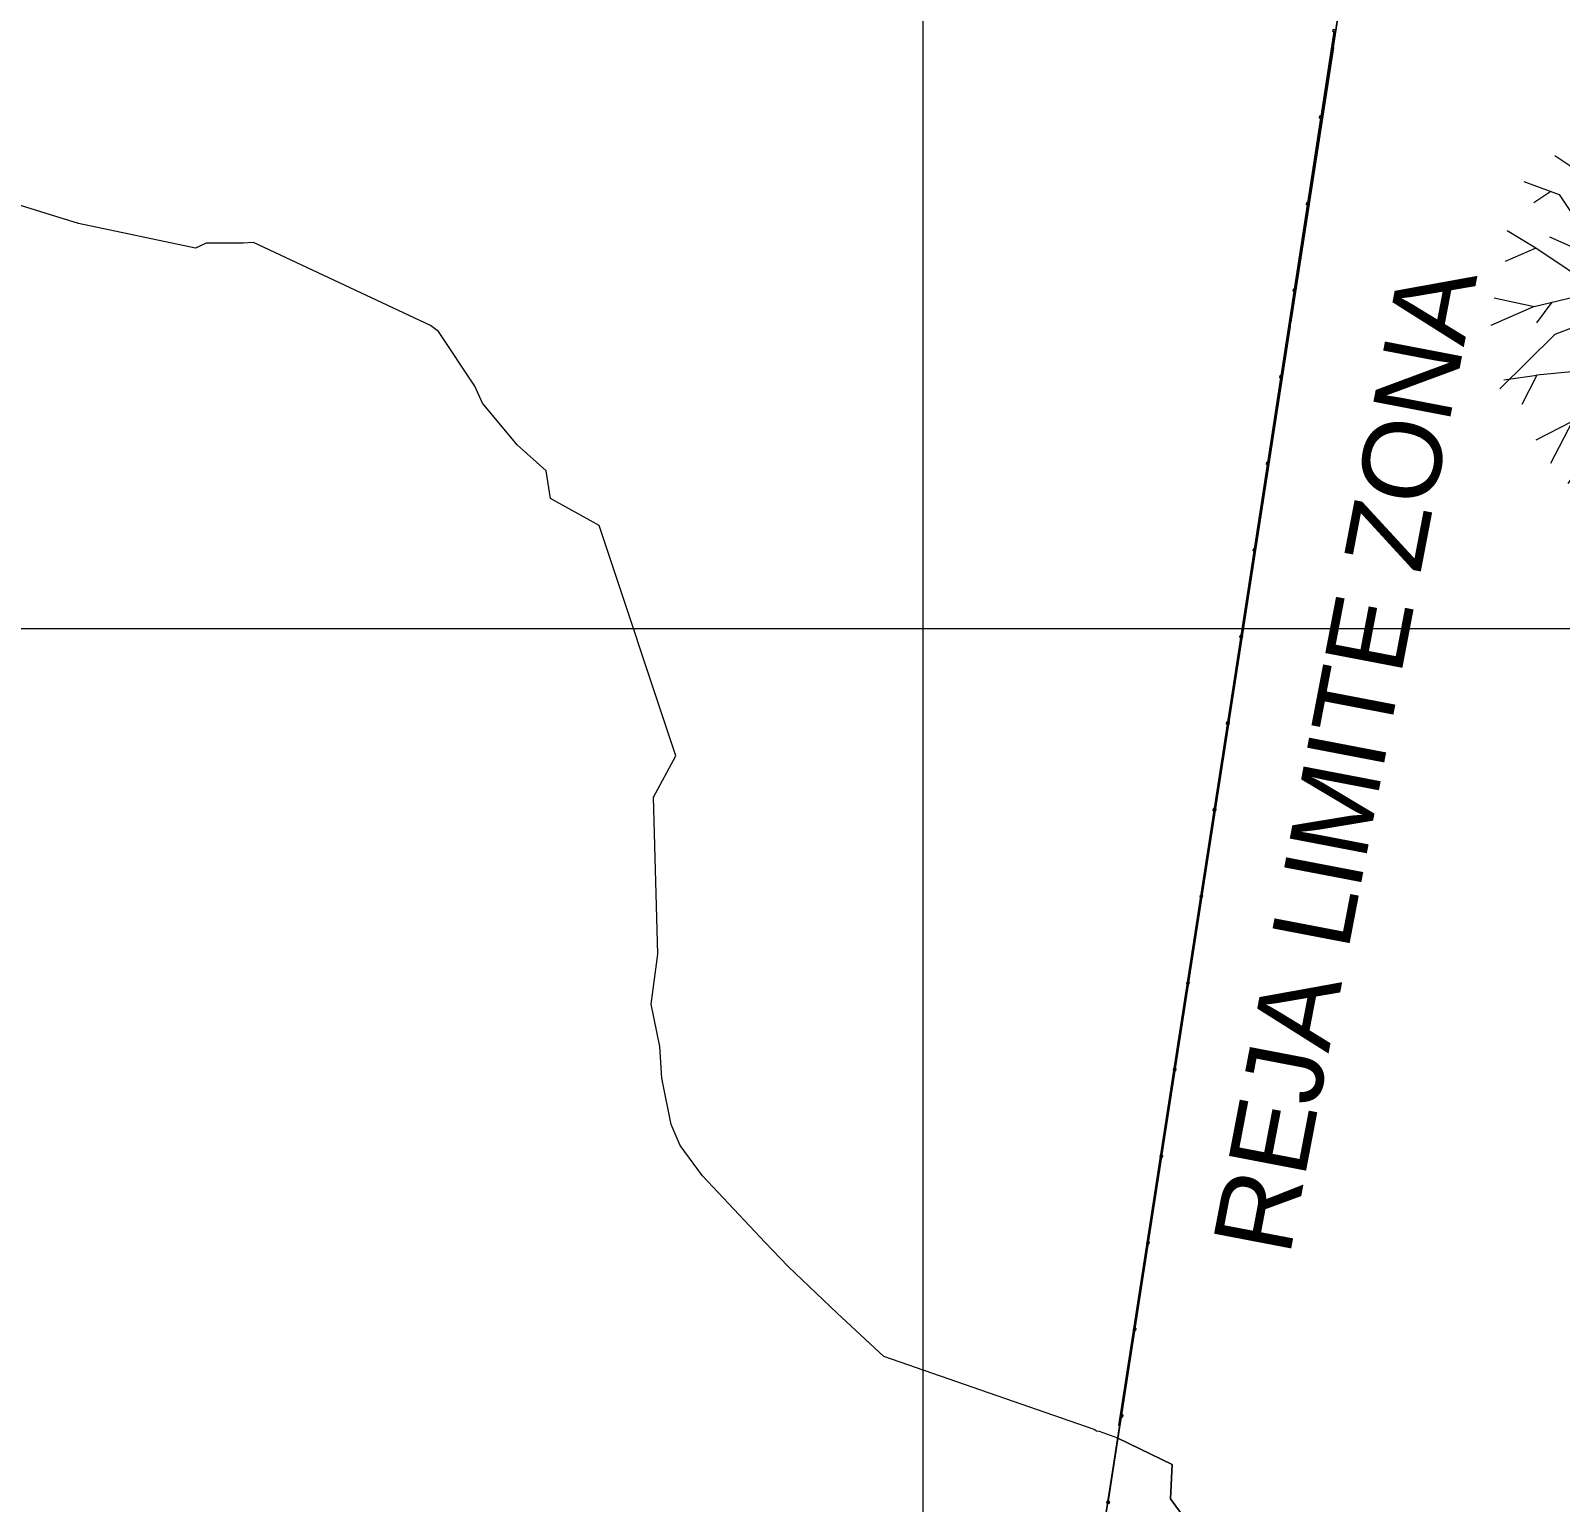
# Model space of a CAD drawing. Header units: metres. Extents: x -207 to 292, y -187 to 169.
# Drawn here: x 129.37 to 164.31, y -101.03 to -67.42 of the extents above; entities that cross this region are included whole.
import ezdxf

# ---------------------------------------------------------------- set-up
doc = ezdxf.new("R2010")
doc.units = ezdxf.units.M
doc.linetypes.add('IMPORT-IMPORT-LÍMITE2 _2_', pattern=[36.83, 6.35, -2.54, 0, -2.54, 25.4, 0, 0, 0])
for name, color, linetype, lineweight in [('A-GLAZ-CWMG', 7, 'Continuous', 9), ('arboles y arbustos', 7, 'Continuous', 9), ('C-TOPO', 7, 'Continuous', 9), ('C-TOPO-MAJR', 7, 'Continuous', 35), ('grilla', 7, 'Continuous', 9), ('linea propiedad', 7, 'IMPORT-IMPORT-LÍMITE2 _2_', 35)]:
    doc.layers.add(name, color=color, linetype=linetype, lineweight=lineweight)
doc.layers.add('PR10-ARQ-PL-001-Emplazamiento-C-1_dwg', color=7, linetype='Continuous', lineweight=9, true_color=0x767676)
doc.layers.add('TEXTO', color=5, linetype='Continuous', lineweight=9, true_color=0x0000ff)
doc.styles.add('Arial', font='arial.ttf', dxfattribs={"height": 1.792988})

# ---------------------------------------------------------------- blocks, each defined once
blk = doc.blocks.new('PR10-ARQ-PL-001-Emplazamiento-C-1_dwg_Circular Mullion - 5mm-517344-PLANTA EMPLAZAMIENTO-674655-PLANTA EMPLAZAMIENTO ACTUALIZADO')
at = {"layer": 'A-GLAZ-CWMG', "flags": 128}
for points in [[(-84.442, 139.656), (-83.711, 141.464), (-83.713, 141.465), (-83.716, 141.466), (-84.446, 139.658), (-84.444, 139.657)], [(-84.444, 139.657), (-83.713, 141.465)]]:
    blk.add_lwpolyline(points, close=True, dxfattribs=at)
blk = doc.blocks.new('PR10-ARQ-PL-001-Emplazamiento-C-1_dwg_Rectangular Mullion - 50 x 50 mm-517346-PLANTA EMPLAZAMIENTO-674657-PLANTA EMPLAZAMIENTO ACTUALIZADO')
at = {"layer": 'A-GLAZ-CWMG', "flags": 128}
blk.add_lwpolyline([(0.025, 0.025), (-0.025, 0.025), (-0.025, -0.025), (0.025, -0.025)], close=True, dxfattribs=at)
blk = doc.blocks.new('PR10-ARQ-PL-001-Emplazamiento-C-1_dwg_Rectangular Mullion - 50 x 50 mm-517357-PLANTA EMPLAZAMIENTO-674659-PLANTA EMPLAZAMIENTO ACTUALIZADO')
at = {"layer": 'A-GLAZ-CWMG', "flags": 128}
blk.add_lwpolyline([(0.025, 0.025), (0.025, -0.025), (-0.025, -0.025), (-0.025, 0.025)], close=True, dxfattribs=at)
blk = doc.blocks.new('PR10-ARQ-PL-001-Emplazamiento-C-1_dwg_PR10-ARQ-PL-001-Emplazamiento-WIP-A_dwg_arbolito2-671575-PLANTA EMPLAZAMIENTO-674710-PLANTA EMPLAZAMIENTO ACTUALIZADO')
at = {"layer": 'arboles y arbustos'}
for p, q in [((79, 3660), (-283, 4264)), ((-1368, 3061), (-1929, 3801)), ((1704, 3199), (1704, 2495)), ((3531, 3446), (3194, 2410)), ((1878, 2746), (565, 895)), ((-3295, 2076), (-3678, 1817)), ((-2547, 1888), (-1721, 1960)), ((2336, 1620), (1807, 496)), ((76, 1135), (516, 326)), ((-3637, 777), (-4331, 473)), ((-1609, 271), (-2183, 115)), ((2821, 188), (1534, 261)), ((-3676, -555), (-4665, -988)), ((-3269, -458), (-3616, -929)), ((3068, -911), (4732, -361)), ((5457, -647), (4542, -746)), ((-2140, -787), (-2280, -1329)), ((-716, -1292), (-1676, -1292)), ((4413, -1655), (5341, -1707)), ((1739, -1838), (3454, -2164)), ((-4369, -2226), (-3610, -2120)), ((6, -2283), (211, -3139)), ((-2328, -2920), (-1527, -2458)), ((-2796, -3175), (-3300, -4141)), ((-2023, -3367), (-2208, -5117)), ((-482, -4668), (-87, -4026)), ((3034, -3854), (4001, -4335)), ((-1156, -4443), (-1342, -5303)), ((1114, -4886), (1071, -5652))]:
    blk.add_line(p, q, dxfattribs=at)
at = {"layer": 'arboles y arbustos', "flags": 128}
for points in [[(1385, 3388), (661, 2007), (79, 3660), (221, 4243)], [(-2560, 2465), (-1063, 1554), (-1368, 3061), (-1401, 4150)], [(1322, 3974), (1385, 3388), (1728, 3690)], [(2623, 4059), (1878, 2746), (3390, 3652)], [(-3197, 2891), (-2560, 2465), (-2576, 3223)], [(-589, 2897), (-531, 2106), (-968, 2495)], [(4172, 1505), (2480, 1049), (3194, 2410), (3940, 2964)], [(-3908, 2302), (-3099, 2004), (-2078, 473)], [(-1063, 1554), (-433, 633), (-531, 2106)], [(2480, 1049), (433, -633), (661, 2007)], [(4449, 1960), (3842, 1426), (4838, 1183)], [(-4583, -358), (-3676, -555), (-2181, -197), (-3637, 777), (-4292, 1176)], [(-2181, -197), (433, -633), (-3312, 1026)], [(5254, 901), (4577, 540), (5249, 185)], [(-1866, -1951), (433, -633), (-433, 633)], [(4577, 540), (3067, -348), (433, -633), (2646, -2675)], [(3067, -348), (4539, -791), (5502, -1281)], [(-1080, -381), (-3199, -1193), (-4453, -2432)], [(-230, -3198), (433, -633), (1795, -2906)], [(997, -2297), (433, -633), (3068, -911), (4413, -1655), (5264, -2335)], [(-898, -1396), (-2023, -3367), (-2901, -4596)], [(-3623, -3597), (-2796, -3175), (-1866, -1951), (-3610, -2120), (-3954, -2795)], [(757, -2895), (997, -2297), (1284, -3142)], [(4224, -2938), (2646, -2675), (3965, -3695)], [(2305, -4291), (1284, -3142), (1114, -4886), (1710, -5354)], [(1996, -4647), (1795, -2906), (3034, -3854), (3507, -4643)], [(-1963, -5161), (-1156, -4443), (-230, -3198), (68, -4925)], [(2561, -5184), (2305, -4291), (3157, -4971)]]:
    blk.add_lwpolyline(points, dxfattribs=at)
blk = doc.blocks.new('PR10-ARQ-PL-001-Emplazamiento-C-1_dwg-674643-PLANTA EMPLAZAMIENTO ACTUALIZADO')
at = {"layer": 'C-TOPO', "flags": 128}
for points in [[(161.119, -54.889), (158.98, -68.693), (158.882, -69.321), (158.462, -72.037), (157.724, -76.797), (157.711, -76.877), (157.695, -76.986), (157.36, -79.144), (157.338, -79.29), (156.717, -83.293), (156.637, -83.808), (156.149, -86.962), (155.893, -88.614), (155.852, -88.874), (155.444, -91.509), (155.444, -91.511), (155.128, -93.551), (154.881, -95.144), (154.81, -95.598), (154.084, -100.285), (153.813, -102.033)], [(153.813, -102.033), (154.084, -100.285), (154.81, -95.598), (154.881, -95.144), (155.128, -93.551), (155.444, -91.511), (155.444, -91.509), (155.852, -88.874), (155.893, -88.614), (156.149, -86.962), (156.637, -83.808), (156.717, -83.293), (157.338, -79.29), (157.36, -79.144), (157.695, -76.986), (157.711, -76.877), (157.724, -76.797), (158.462, -72.037), (158.882, -69.321), (158.98, -68.693), (161.119, -54.889)]]:
    blk.add_lwpolyline(points, dxfattribs=at)
at = {"layer": 'C-TOPO-MAJR', "color": 1, "lineweight": 9, "true_color": 0xff0000, "flags": 128}
blk.add_lwpolyline([(156.83, -102.911), (155.398, -100.948), (155.436, -100.163), (154.196, -99.563), (153.777, -99.411), (153.715, -99.402), (153.658, -99.364), (148.853, -97.696), (147.787, -96.707), (146.668, -95.64), (146.143, -95.097), (144.711, -93.577), (144.204, -92.88), (143.999, -92.399), (143.786, -91.344), (143.735, -90.622), (143.543, -89.652), (143.695, -88.51), (143.595, -84.93), (144.102, -83.981), (142.354, -78.726), (141.239, -78.105), (141.145, -77.476), (140.48, -76.884), (139.692, -75.931), (139.517, -75.546), (138.686, -74.291), (138.504, -74.16), (134.462, -72.264), (134.224, -72.28), (133.38, -72.275), (133.137, -72.394), (130.464, -71.827), (128.719, -71.29)], dxfattribs=at)
at = {"layer": 'grilla'}
for p, q in [((149.742, 166.258), (149.742, -186.737)), ((240.531, -81.082), (-203.992, -81.082))]:
    blk.add_line(p, q, dxfattribs=at)
at = {"layer": 'linea propiedad', "flags": 128}
blk.add_lwpolyline([(-54.042, -143.793), (-38.598, -151.641), (-10.751, -156.968), (44.566, -149.053), (79.439, -137.61), (80.625, -135.045), (148.868, -121.367), (151.509, -116.902), (163.851, -37.257), (170.315, -18.175), (141.974, -4.208)], dxfattribs=at)
at = {"extrusion": (0, 0, -1), "rotation": 98.73288461080956}
for name, p in [('PR10-ARQ-PL-001-Emplazamiento-C-1_dwg_Rectangular Mullion - 50 x 50 mm-517346-PLANTA EMPLAZAMIENTO-674657-PLANTA EMPLAZAMIENTO ACTUALIZADO', (-159.14, -67.424)), ('PR10-ARQ-PL-001-Emplazamiento-C-1_dwg_Rectangular Mullion - 50 x 50 mm-517357-PLANTA EMPLAZAMIENTO-674659-PLANTA EMPLAZAMIENTO ACTUALIZADO', (-159.14, -67.424)), ('PR10-ARQ-PL-001-Emplazamiento-C-1_dwg_Rectangular Mullion - 50 x 50 mm-517346-PLANTA EMPLAZAMIENTO-674657-PLANTA EMPLAZAMIENTO ACTUALIZADO', (-158.836, -69.401)), ('PR10-ARQ-PL-001-Emplazamiento-C-1_dwg_Rectangular Mullion - 50 x 50 mm-517357-PLANTA EMPLAZAMIENTO-674659-PLANTA EMPLAZAMIENTO ACTUALIZADO', (-158.836, -69.401)), ('PR10-ARQ-PL-001-Emplazamiento-C-1_dwg_Rectangular Mullion - 50 x 50 mm-517346-PLANTA EMPLAZAMIENTO-674657-PLANTA EMPLAZAMIENTO ACTUALIZADO', (-158.533, -71.378)), ('PR10-ARQ-PL-001-Emplazamiento-C-1_dwg_Rectangular Mullion - 50 x 50 mm-517357-PLANTA EMPLAZAMIENTO-674659-PLANTA EMPLAZAMIENTO ACTUALIZADO', (-158.533, -71.378)), ('PR10-ARQ-PL-001-Emplazamiento-C-1_dwg_Rectangular Mullion - 50 x 50 mm-517346-PLANTA EMPLAZAMIENTO-674657-PLANTA EMPLAZAMIENTO ACTUALIZADO', (-158.229, -73.354)), ('PR10-ARQ-PL-001-Emplazamiento-C-1_dwg_Rectangular Mullion - 50 x 50 mm-517357-PLANTA EMPLAZAMIENTO-674659-PLANTA EMPLAZAMIENTO ACTUALIZADO', (-158.229, -73.354)), ('PR10-ARQ-PL-001-Emplazamiento-C-1_dwg_Rectangular Mullion - 50 x 50 mm-517346-PLANTA EMPLAZAMIENTO-674657-PLANTA EMPLAZAMIENTO ACTUALIZADO', (-157.926, -75.331)), ('PR10-ARQ-PL-001-Emplazamiento-C-1_dwg_Rectangular Mullion - 50 x 50 mm-517357-PLANTA EMPLAZAMIENTO-674659-PLANTA EMPLAZAMIENTO ACTUALIZADO', (-157.926, -75.331)), ('PR10-ARQ-PL-001-Emplazamiento-C-1_dwg_Rectangular Mullion - 50 x 50 mm-517346-PLANTA EMPLAZAMIENTO-674657-PLANTA EMPLAZAMIENTO ACTUALIZADO', (-157.622, -77.308)), ('PR10-ARQ-PL-001-Emplazamiento-C-1_dwg_Rectangular Mullion - 50 x 50 mm-517357-PLANTA EMPLAZAMIENTO-674659-PLANTA EMPLAZAMIENTO ACTUALIZADO', (-157.622, -77.308)), ('PR10-ARQ-PL-001-Emplazamiento-C-1_dwg_Rectangular Mullion - 50 x 50 mm-517346-PLANTA EMPLAZAMIENTO-674657-PLANTA EMPLAZAMIENTO ACTUALIZADO', (-157.318, -79.285)), ('PR10-ARQ-PL-001-Emplazamiento-C-1_dwg_Rectangular Mullion - 50 x 50 mm-517357-PLANTA EMPLAZAMIENTO-674659-PLANTA EMPLAZAMIENTO ACTUALIZADO', (-157.318, -79.285)), ('PR10-ARQ-PL-001-Emplazamiento-C-1_dwg_Rectangular Mullion - 50 x 50 mm-517346-PLANTA EMPLAZAMIENTO-674657-PLANTA EMPLAZAMIENTO ACTUALIZADO', (-157.015, -81.262)), ('PR10-ARQ-PL-001-Emplazamiento-C-1_dwg_Rectangular Mullion - 50 x 50 mm-517357-PLANTA EMPLAZAMIENTO-674659-PLANTA EMPLAZAMIENTO ACTUALIZADO', (-157.015, -81.262)), ('PR10-ARQ-PL-001-Emplazamiento-C-1_dwg_Rectangular Mullion - 50 x 50 mm-517346-PLANTA EMPLAZAMIENTO-674657-PLANTA EMPLAZAMIENTO ACTUALIZADO', (-156.711, -83.238)), ('PR10-ARQ-PL-001-Emplazamiento-C-1_dwg_Rectangular Mullion - 50 x 50 mm-517357-PLANTA EMPLAZAMIENTO-674659-PLANTA EMPLAZAMIENTO ACTUALIZADO', (-156.711, -83.238)), ('PR10-ARQ-PL-001-Emplazamiento-C-1_dwg_Rectangular Mullion - 50 x 50 mm-517346-PLANTA EMPLAZAMIENTO-674657-PLANTA EMPLAZAMIENTO ACTUALIZADO', (-156.407, -85.215)), ('PR10-ARQ-PL-001-Emplazamiento-C-1_dwg_Rectangular Mullion - 50 x 50 mm-517357-PLANTA EMPLAZAMIENTO-674659-PLANTA EMPLAZAMIENTO ACTUALIZADO', (-156.407, -85.215)), ('PR10-ARQ-PL-001-Emplazamiento-C-1_dwg_Rectangular Mullion - 50 x 50 mm-517346-PLANTA EMPLAZAMIENTO-674657-PLANTA EMPLAZAMIENTO ACTUALIZADO', (-156.104, -87.192)), ('PR10-ARQ-PL-001-Emplazamiento-C-1_dwg_Rectangular Mullion - 50 x 50 mm-517357-PLANTA EMPLAZAMIENTO-674659-PLANTA EMPLAZAMIENTO ACTUALIZADO', (-156.104, -87.192)), ('PR10-ARQ-PL-001-Emplazamiento-C-1_dwg_Rectangular Mullion - 50 x 50 mm-517346-PLANTA EMPLAZAMIENTO-674657-PLANTA EMPLAZAMIENTO ACTUALIZADO', (-155.8, -89.169)), ('PR10-ARQ-PL-001-Emplazamiento-C-1_dwg_Rectangular Mullion - 50 x 50 mm-517357-PLANTA EMPLAZAMIENTO-674659-PLANTA EMPLAZAMIENTO ACTUALIZADO', (-155.8, -89.169)), ('PR10-ARQ-PL-001-Emplazamiento-C-1_dwg_Rectangular Mullion - 50 x 50 mm-517346-PLANTA EMPLAZAMIENTO-674657-PLANTA EMPLAZAMIENTO ACTUALIZADO', (-155.496, -91.146)), ('PR10-ARQ-PL-001-Emplazamiento-C-1_dwg_Rectangular Mullion - 50 x 50 mm-517357-PLANTA EMPLAZAMIENTO-674659-PLANTA EMPLAZAMIENTO ACTUALIZADO', (-155.496, -91.146)), ('PR10-ARQ-PL-001-Emplazamiento-C-1_dwg_Rectangular Mullion - 50 x 50 mm-517346-PLANTA EMPLAZAMIENTO-674657-PLANTA EMPLAZAMIENTO ACTUALIZADO', (-155.193, -93.123)), ('PR10-ARQ-PL-001-Emplazamiento-C-1_dwg_Rectangular Mullion - 50 x 50 mm-517357-PLANTA EMPLAZAMIENTO-674659-PLANTA EMPLAZAMIENTO ACTUALIZADO', (-155.193, -93.123)), ('PR10-ARQ-PL-001-Emplazamiento-C-1_dwg_Rectangular Mullion - 50 x 50 mm-517346-PLANTA EMPLAZAMIENTO-674657-PLANTA EMPLAZAMIENTO ACTUALIZADO', (-154.889, -95.099)), ('PR10-ARQ-PL-001-Emplazamiento-C-1_dwg_Rectangular Mullion - 50 x 50 mm-517357-PLANTA EMPLAZAMIENTO-674659-PLANTA EMPLAZAMIENTO ACTUALIZADO', (-154.889, -95.099)), ('PR10-ARQ-PL-001-Emplazamiento-C-1_dwg_Rectangular Mullion - 50 x 50 mm-517346-PLANTA EMPLAZAMIENTO-674657-PLANTA EMPLAZAMIENTO ACTUALIZADO', (-154.585, -97.076)), ('PR10-ARQ-PL-001-Emplazamiento-C-1_dwg_Rectangular Mullion - 50 x 50 mm-517357-PLANTA EMPLAZAMIENTO-674659-PLANTA EMPLAZAMIENTO ACTUALIZADO', (-154.585, -97.076)), ('PR10-ARQ-PL-001-Emplazamiento-C-1_dwg_Rectangular Mullion - 50 x 50 mm-517346-PLANTA EMPLAZAMIENTO-674657-PLANTA EMPLAZAMIENTO ACTUALIZADO', (-154.282, -99.053)), ('PR10-ARQ-PL-001-Emplazamiento-C-1_dwg_Rectangular Mullion - 50 x 50 mm-517357-PLANTA EMPLAZAMIENTO-674659-PLANTA EMPLAZAMIENTO ACTUALIZADO', (-154.282, -99.053)), ('PR10-ARQ-PL-001-Emplazamiento-C-1_dwg_Rectangular Mullion - 50 x 50 mm-517346-PLANTA EMPLAZAMIENTO-674657-PLANTA EMPLAZAMIENTO ACTUALIZADO', (-153.978, -101.03)), ('PR10-ARQ-PL-001-Emplazamiento-C-1_dwg_Rectangular Mullion - 50 x 50 mm-517357-PLANTA EMPLAZAMIENTO-674659-PLANTA EMPLAZAMIENTO ACTUALIZADO', (-153.978, -101.03))]:
    blk.add_blockref(name, p, dxfattribs=at)
for p, rotation in [((44.896, 49.102), 193.2671153891905), ((44.896, 49.102), 193.2671153891905), ((44.896, 49.102), 193.2671153891905), ((44.593, 47.125), 193.2671153891906), ((44.593, 47.125), 193.2671153891907), ((44.593, 47.125), 193.2671153891907), ((44.289, 45.148), 193.2671153891905), ((44.289, 45.148), 193.2671153891903), ((44.289, 45.148), 193.2671153891905), ((43.985, 43.172), 193.2671153891906), ((43.985, 43.172), 193.2671153891906), ((43.985, 43.172), 193.2671153891906), ((43.682, 41.195), 193.2671153891896), ((43.682, 41.195), 193.2671153891897), ((43.682, 41.195), 193.2671153891896), ((43.378, 39.218), 193.2671153891906), ((43.378, 39.218), 193.2671153891906), ((43.378, 39.218), 193.2671153891906), ((43.074, 37.241), 193.2671153891905), ((43.074, 37.241), 193.2671153891905), ((43.074, 37.241), 193.2671153891905), ((42.771, 35.264), 193.2671153891906), ((42.771, 35.264), 193.2671153891906), ((42.771, 35.264), 193.2671153891906), ((42.467, 33.287), 193.2671153891905), ((42.467, 33.287), 193.2671153891905), ((42.467, 33.287), 193.2671153891906), ((42.163, 31.311), 193.2671153891906), ((42.163, 31.311), 193.2671153891906), ((42.163, 31.311), 193.2671153891906), ((41.86, 29.334), 193.26711538919), ((41.86, 29.334), 193.26711538919), ((41.86, 29.334), 193.26711538919), ((41.556, 27.357), 193.2671153891902), ((41.556, 27.357), 193.2671153891902), ((41.556, 27.357), 193.2671153891902), ((41.252, 25.38), 193.2671153891905), ((41.252, 25.38), 193.2671153891905), ((41.252, 25.38), 193.2671153891905), ((40.949, 23.403), 193.2671153891906), ((40.949, 23.403), 193.2671153891906), ((40.949, 23.403), 193.2671153891906), ((40.645, 21.427), 193.26711538919), ((40.645, 21.427), 193.26711538919), ((40.645, 21.427), 193.26711538919), ((40.341, 19.45), 193.2671153891906), ((40.341, 19.45), 193.2671153891905), ((40.341, 19.45), 193.2671153891905), ((40.038, 17.473), 193.2671153891906), ((40.038, 17.473), 193.2671153891906), ((40.038, 17.473), 193.2671153891906)]:
    blk.add_blockref('PR10-ARQ-PL-001-Emplazamiento-C-1_dwg_Circular Mullion - 5mm-517344-PLANTA EMPLAZAMIENTO-674655-PLANTA EMPLAZAMIENTO ACTUALIZADO', p, dxfattribs=dict(rotation=rotation))
at = {"xscale": 0.001, "yscale": 0.001, "zscale": 0.001}
blk.add_blockref('PR10-ARQ-PL-001-Emplazamiento-C-1_dwg_PR10-ARQ-PL-001-Emplazamiento-WIP-A_dwg_arbolito2-671575-PLANTA EMPLAZAMIENTO-674710-PLANTA EMPLAZAMIENTO ACTUALIZADO', (167.38, -73.17), dxfattribs=at)
at = {"layer": 'TEXTO', "insert": (156.359, -95.096), "char_height": 1.79299, "width": 24.69657, "attachment_point": 1, "rotation": 79.1579, "line_spacing_factor": 0.941778, "style": 'Arial'}
blk.add_mtext('REJA LIMITE ZONA', dxfattribs=at)
blk = doc.blocks.new('Circular Mullion - 5mm-517344-PLANTA EMPLAZAMIENTO ACTUALIZADO')
at = {"layer": 'A-GLAZ-CWMG'}
for p, q in [((-83.716, 141.466), (-84.446, 139.658)), ((-84.444, 139.657), (-83.713, 141.465)), ((-83.713, 141.465), (-84.444, 139.657)), ((-84.442, 139.656), (-83.711, 141.464)), ((-83.713, 141.465), (-83.716, 141.466)), ((-83.711, 141.464), (-83.713, 141.465)), ((-84.446, 139.658), (-84.444, 139.657)), ((-84.444, 139.657), (-84.442, 139.656))]:
    blk.add_line(p, q, dxfattribs=at)
blk = doc.blocks.new('Rectangular Mullion - 50 x 50 mm-517346-PLANTA EMPLAZAMIENTO ACTUALIZADO')
at = {"layer": 'A-GLAZ-CWMG'}
for p, q in [((0.025, 0.025), (-0.025, 0.025)), ((-0.025, 0.025), (-0.025, -0.025)), ((0.025, -0.025), (0.025, 0.025)), ((-0.025, -0.025), (0.025, -0.025))]:
    blk.add_line(p, q, dxfattribs=at)
blk = doc.blocks.new('Rectangular Mullion - 50 x 50 mm-517357-PLANTA EMPLAZAMIENTO ACTUALIZADO')
at = {"layer": 'A-GLAZ-CWMG'}
for p, q in [((-0.025, -0.025), (-0.025, 0.025)), ((-0.025, 0.025), (0.025, 0.025)), ((0.025, 0.025), (0.025, -0.025)), ((0.025, -0.025), (-0.025, -0.025))]:
    blk.add_line(p, q, dxfattribs=at)

msp = doc.modelspace()

# ---------------------------------------------------------------- linework, layer by layer
at = {"layer": 'C-TOPO'}
for p, q in [((161.119, -54.889), (158.98, -68.693)), ((158.98, -68.693), (161.119, -54.889)), ((158.98, -68.693), (158.882, -69.321)), ((158.882, -69.321), (158.98, -68.693)), ((158.882, -69.321), (158.462, -72.037)), ((158.462, -72.037), (158.882, -69.321)), ((158.462, -72.037), (157.724, -76.797)), ((157.724, -76.797), (158.462, -72.037)), ((157.724, -76.797), (157.711, -76.877)), ((157.711, -76.877), (157.724, -76.797)), ((157.695, -76.986), (157.36, -79.144)), ((157.36, -79.144), (157.695, -76.986)), ((157.711, -76.877), (157.695, -76.986)), ((157.695, -76.986), (157.711, -76.877)), ((157.338, -79.29), (156.717, -83.293)), ((156.717, -83.293), (157.338, -79.29)), ((157.36, -79.144), (157.338, -79.29)), ((157.338, -79.29), (157.36, -79.144)), ((156.717, -83.293), (156.637, -83.808)), ((156.637, -83.808), (156.717, -83.293)), ((156.637, -83.808), (156.149, -86.962)), ((156.149, -86.962), (156.637, -83.808)), ((156.149, -86.962), (155.893, -88.614)), ((155.893, -88.614), (156.149, -86.962)), ((155.893, -88.614), (155.852, -88.874)), ((155.852, -88.874), (155.893, -88.614)), ((155.852, -88.874), (155.444, -91.509)), ((155.444, -91.509), (155.852, -88.874)), ((155.444, -91.511), (155.128, -93.551)), ((155.128, -93.551), (155.444, -91.511)), ((155.444, -91.509), (155.444, -91.511)), ((155.444, -91.511), (155.444, -91.509)), ((155.128, -93.551), (154.881, -95.144)), ((154.881, -95.144), (155.128, -93.551)), ((154.881, -95.144), (154.81, -95.598)), ((154.81, -95.598), (154.881, -95.144)), ((154.81, -95.598), (154.084, -100.285)), ((154.084, -100.285), (154.81, -95.598)), ((154.084, -100.285), (153.813, -102.033)), ((153.813, -102.033), (154.084, -100.285))]:
    msp.add_line(p, q, dxfattribs=at)
at = {"layer": 'C-TOPO-MAJR', "color": 1, "lineweight": 9, "true_color": 0xff0000, "flags": 128}
for points in [[(154.196, -99.563), (153.777, -99.411), (153.715, -99.402), (153.658, -99.364), (148.853, -97.696), (147.787, -96.707), (146.668, -95.64), (146.143, -95.097), (144.711, -93.577), (144.204, -92.88), (143.999, -92.399), (143.786, -91.344), (143.735, -90.622), (143.543, -89.652), (143.695, -88.51), (143.595, -84.93), (144.102, -83.981), (142.354, -78.726), (141.239, -78.105), (141.145, -77.476), (140.48, -76.884), (139.692, -75.931), (139.517, -75.546), (138.686, -74.291), (138.504, -74.16), (134.462, -72.264), (134.224, -72.28), (133.38, -72.275), (133.137, -72.394), (130.464, -71.827), (128.719, -71.29)], [(154.196, -99.563), (155.436, -100.163), (155.398, -100.948), (156.83, -102.911)]]:
    msp.add_lwpolyline(points, dxfattribs=at)

# ---------------------------------------------------------------- block references
at = {"layer": 'A-GLAZ-CWMG', "extrusion": (0, 0, -1), "rotation": 98.73288461080956}
for name, p in [('Rectangular Mullion - 50 x 50 mm-517346-PLANTA EMPLAZAMIENTO ACTUALIZADO', (-159.14, -67.424)), ('Rectangular Mullion - 50 x 50 mm-517357-PLANTA EMPLAZAMIENTO ACTUALIZADO', (-159.14, -67.424)), ('Rectangular Mullion - 50 x 50 mm-517346-PLANTA EMPLAZAMIENTO ACTUALIZADO', (-158.836, -69.401)), ('Rectangular Mullion - 50 x 50 mm-517357-PLANTA EMPLAZAMIENTO ACTUALIZADO', (-158.836, -69.401)), ('Rectangular Mullion - 50 x 50 mm-517346-PLANTA EMPLAZAMIENTO ACTUALIZADO', (-158.533, -71.378)), ('Rectangular Mullion - 50 x 50 mm-517357-PLANTA EMPLAZAMIENTO ACTUALIZADO', (-158.533, -71.378)), ('Rectangular Mullion - 50 x 50 mm-517346-PLANTA EMPLAZAMIENTO ACTUALIZADO', (-158.229, -73.354)), ('Rectangular Mullion - 50 x 50 mm-517357-PLANTA EMPLAZAMIENTO ACTUALIZADO', (-158.229, -73.354)), ('Rectangular Mullion - 50 x 50 mm-517346-PLANTA EMPLAZAMIENTO ACTUALIZADO', (-157.926, -75.331)), ('Rectangular Mullion - 50 x 50 mm-517357-PLANTA EMPLAZAMIENTO ACTUALIZADO', (-157.926, -75.331)), ('Rectangular Mullion - 50 x 50 mm-517346-PLANTA EMPLAZAMIENTO ACTUALIZADO', (-157.622, -77.308)), ('Rectangular Mullion - 50 x 50 mm-517357-PLANTA EMPLAZAMIENTO ACTUALIZADO', (-157.622, -77.308)), ('Rectangular Mullion - 50 x 50 mm-517346-PLANTA EMPLAZAMIENTO ACTUALIZADO', (-157.318, -79.285)), ('Rectangular Mullion - 50 x 50 mm-517357-PLANTA EMPLAZAMIENTO ACTUALIZADO', (-157.318, -79.285)), ('Rectangular Mullion - 50 x 50 mm-517346-PLANTA EMPLAZAMIENTO ACTUALIZADO', (-157.015, -81.262)), ('Rectangular Mullion - 50 x 50 mm-517357-PLANTA EMPLAZAMIENTO ACTUALIZADO', (-157.015, -81.262)), ('Rectangular Mullion - 50 x 50 mm-517346-PLANTA EMPLAZAMIENTO ACTUALIZADO', (-156.711, -83.238)), ('Rectangular Mullion - 50 x 50 mm-517357-PLANTA EMPLAZAMIENTO ACTUALIZADO', (-156.711, -83.238)), ('Rectangular Mullion - 50 x 50 mm-517346-PLANTA EMPLAZAMIENTO ACTUALIZADO', (-156.407, -85.215)), ('Rectangular Mullion - 50 x 50 mm-517357-PLANTA EMPLAZAMIENTO ACTUALIZADO', (-156.407, -85.215)), ('Rectangular Mullion - 50 x 50 mm-517346-PLANTA EMPLAZAMIENTO ACTUALIZADO', (-156.104, -87.192)), ('Rectangular Mullion - 50 x 50 mm-517357-PLANTA EMPLAZAMIENTO ACTUALIZADO', (-156.104, -87.192)), ('Rectangular Mullion - 50 x 50 mm-517346-PLANTA EMPLAZAMIENTO ACTUALIZADO', (-155.8, -89.169)), ('Rectangular Mullion - 50 x 50 mm-517357-PLANTA EMPLAZAMIENTO ACTUALIZADO', (-155.8, -89.169)), ('Rectangular Mullion - 50 x 50 mm-517346-PLANTA EMPLAZAMIENTO ACTUALIZADO', (-155.496, -91.146)), ('Rectangular Mullion - 50 x 50 mm-517357-PLANTA EMPLAZAMIENTO ACTUALIZADO', (-155.496, -91.146)), ('Rectangular Mullion - 50 x 50 mm-517346-PLANTA EMPLAZAMIENTO ACTUALIZADO', (-155.193, -93.123)), ('Rectangular Mullion - 50 x 50 mm-517357-PLANTA EMPLAZAMIENTO ACTUALIZADO', (-155.193, -93.123)), ('Rectangular Mullion - 50 x 50 mm-517346-PLANTA EMPLAZAMIENTO ACTUALIZADO', (-154.889, -95.099)), ('Rectangular Mullion - 50 x 50 mm-517357-PLANTA EMPLAZAMIENTO ACTUALIZADO', (-154.889, -95.099)), ('Rectangular Mullion - 50 x 50 mm-517346-PLANTA EMPLAZAMIENTO ACTUALIZADO', (-154.585, -97.076)), ('Rectangular Mullion - 50 x 50 mm-517357-PLANTA EMPLAZAMIENTO ACTUALIZADO', (-154.585, -97.076)), ('Rectangular Mullion - 50 x 50 mm-517346-PLANTA EMPLAZAMIENTO ACTUALIZADO', (-154.282, -99.053)), ('Rectangular Mullion - 50 x 50 mm-517357-PLANTA EMPLAZAMIENTO ACTUALIZADO', (-154.282, -99.053)), ('Rectangular Mullion - 50 x 50 mm-517346-PLANTA EMPLAZAMIENTO ACTUALIZADO', (-153.978, -101.03)), ('Rectangular Mullion - 50 x 50 mm-517357-PLANTA EMPLAZAMIENTO ACTUALIZADO', (-153.978, -101.03))]:
    msp.add_blockref(name, p, dxfattribs=at)
at = {"layer": 'A-GLAZ-CWMG'}
for p, rotation in [((44.896, 49.102), 193.2671153891905), ((44.896, 49.102), 193.2671153891905), ((44.896, 49.102), 193.2671153891905), ((44.593, 47.125), 193.2671153891907), ((44.593, 47.125), 193.2671153891907), ((44.593, 47.125), 193.2671153891907), ((44.289, 45.148), 193.2671153891905), ((44.289, 45.148), 193.2671153891904), ((44.289, 45.148), 193.2671153891905), ((43.985, 43.172), 193.2671153891906), ((43.985, 43.172), 193.2671153891906), ((43.985, 43.172), 193.2671153891906), ((43.682, 41.195), 193.2671153891896), ((43.682, 41.195), 193.2671153891897), ((43.682, 41.195), 193.2671153891896), ((43.378, 39.218), 193.2671153891906), ((43.378, 39.218), 193.2671153891906), ((43.378, 39.218), 193.2671153891906), ((43.074, 37.241), 193.2671153891905), ((43.074, 37.241), 193.2671153891905), ((43.074, 37.241), 193.2671153891905), ((42.771, 35.264), 193.2671153891906), ((42.771, 35.264), 193.2671153891906), ((42.771, 35.264), 193.2671153891906), ((42.467, 33.287), 193.2671153891905), ((42.467, 33.287), 193.2671153891905), ((42.467, 33.287), 193.2671153891906), ((42.163, 31.311), 193.2671153891906), ((42.163, 31.311), 193.2671153891906), ((42.163, 31.311), 193.2671153891906), ((41.86, 29.334), 193.2671153891901), ((41.86, 29.334), 193.2671153891901), ((41.86, 29.334), 193.2671153891901), ((41.556, 27.357), 193.2671153891902), ((41.556, 27.357), 193.2671153891902), ((41.556, 27.357), 193.2671153891902), ((41.252, 25.38), 193.2671153891905), ((41.252, 25.38), 193.2671153891905), ((41.252, 25.38), 193.2671153891905), ((40.949, 23.403), 193.2671153891906), ((40.949, 23.403), 193.2671153891906), ((40.949, 23.403), 193.2671153891906), ((40.645, 21.427), 193.2671153891901), ((40.645, 21.427), 193.2671153891901), ((40.645, 21.427), 193.2671153891901), ((40.341, 19.45), 193.2671153891906), ((40.341, 19.45), 193.2671153891905), ((40.341, 19.45), 193.2671153891905), ((40.038, 17.473), 193.2671153891906), ((40.038, 17.473), 193.2671153891906), ((40.038, 17.473), 193.2671153891906)]:
    msp.add_blockref('Circular Mullion - 5mm-517344-PLANTA EMPLAZAMIENTO ACTUALIZADO', p, dxfattribs=dict(at, rotation=rotation))
at = {"layer": 'PR10-ARQ-PL-001-Emplazamiento-C-1_dwg', "color": 7}
msp.add_blockref('PR10-ARQ-PL-001-Emplazamiento-C-1_dwg-674643-PLANTA EMPLAZAMIENTO ACTUALIZADO', (0, 0), dxfattribs=at)

doc.saveas('drawing.dxf')
